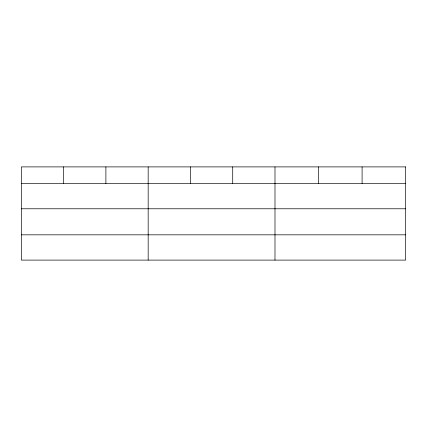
<?xml version="1.0" encoding="UTF-8"?>
<svg xmlns="http://www.w3.org/2000/svg" width="427" height="427" viewBox="0 0 427 427"><rect width="100%" height="100%" fill="white"/><g stroke="black" fill="none" stroke-linecap="round" stroke-linejoin="round"><path stroke-width="0.64" d="M21.35 183.498L405.65 183.498M21.35 208.776L405.65 208.776M21.35 234.829L405.65 234.829M362.096 166.893L362.096 183.498M318.542 166.893L318.542 183.498M274.988 166.893L274.988 260.107M232.715 166.893L232.715 183.498M190.442 166.893L190.442 183.498M148.169 166.893L148.169 260.107M105.896 166.893L105.896 183.498M63.623 166.893L63.623 183.498M405.65 166.893L21.35 166.893L21.35 260.107L405.65 260.107L405.65 166.893"/></g></svg>
